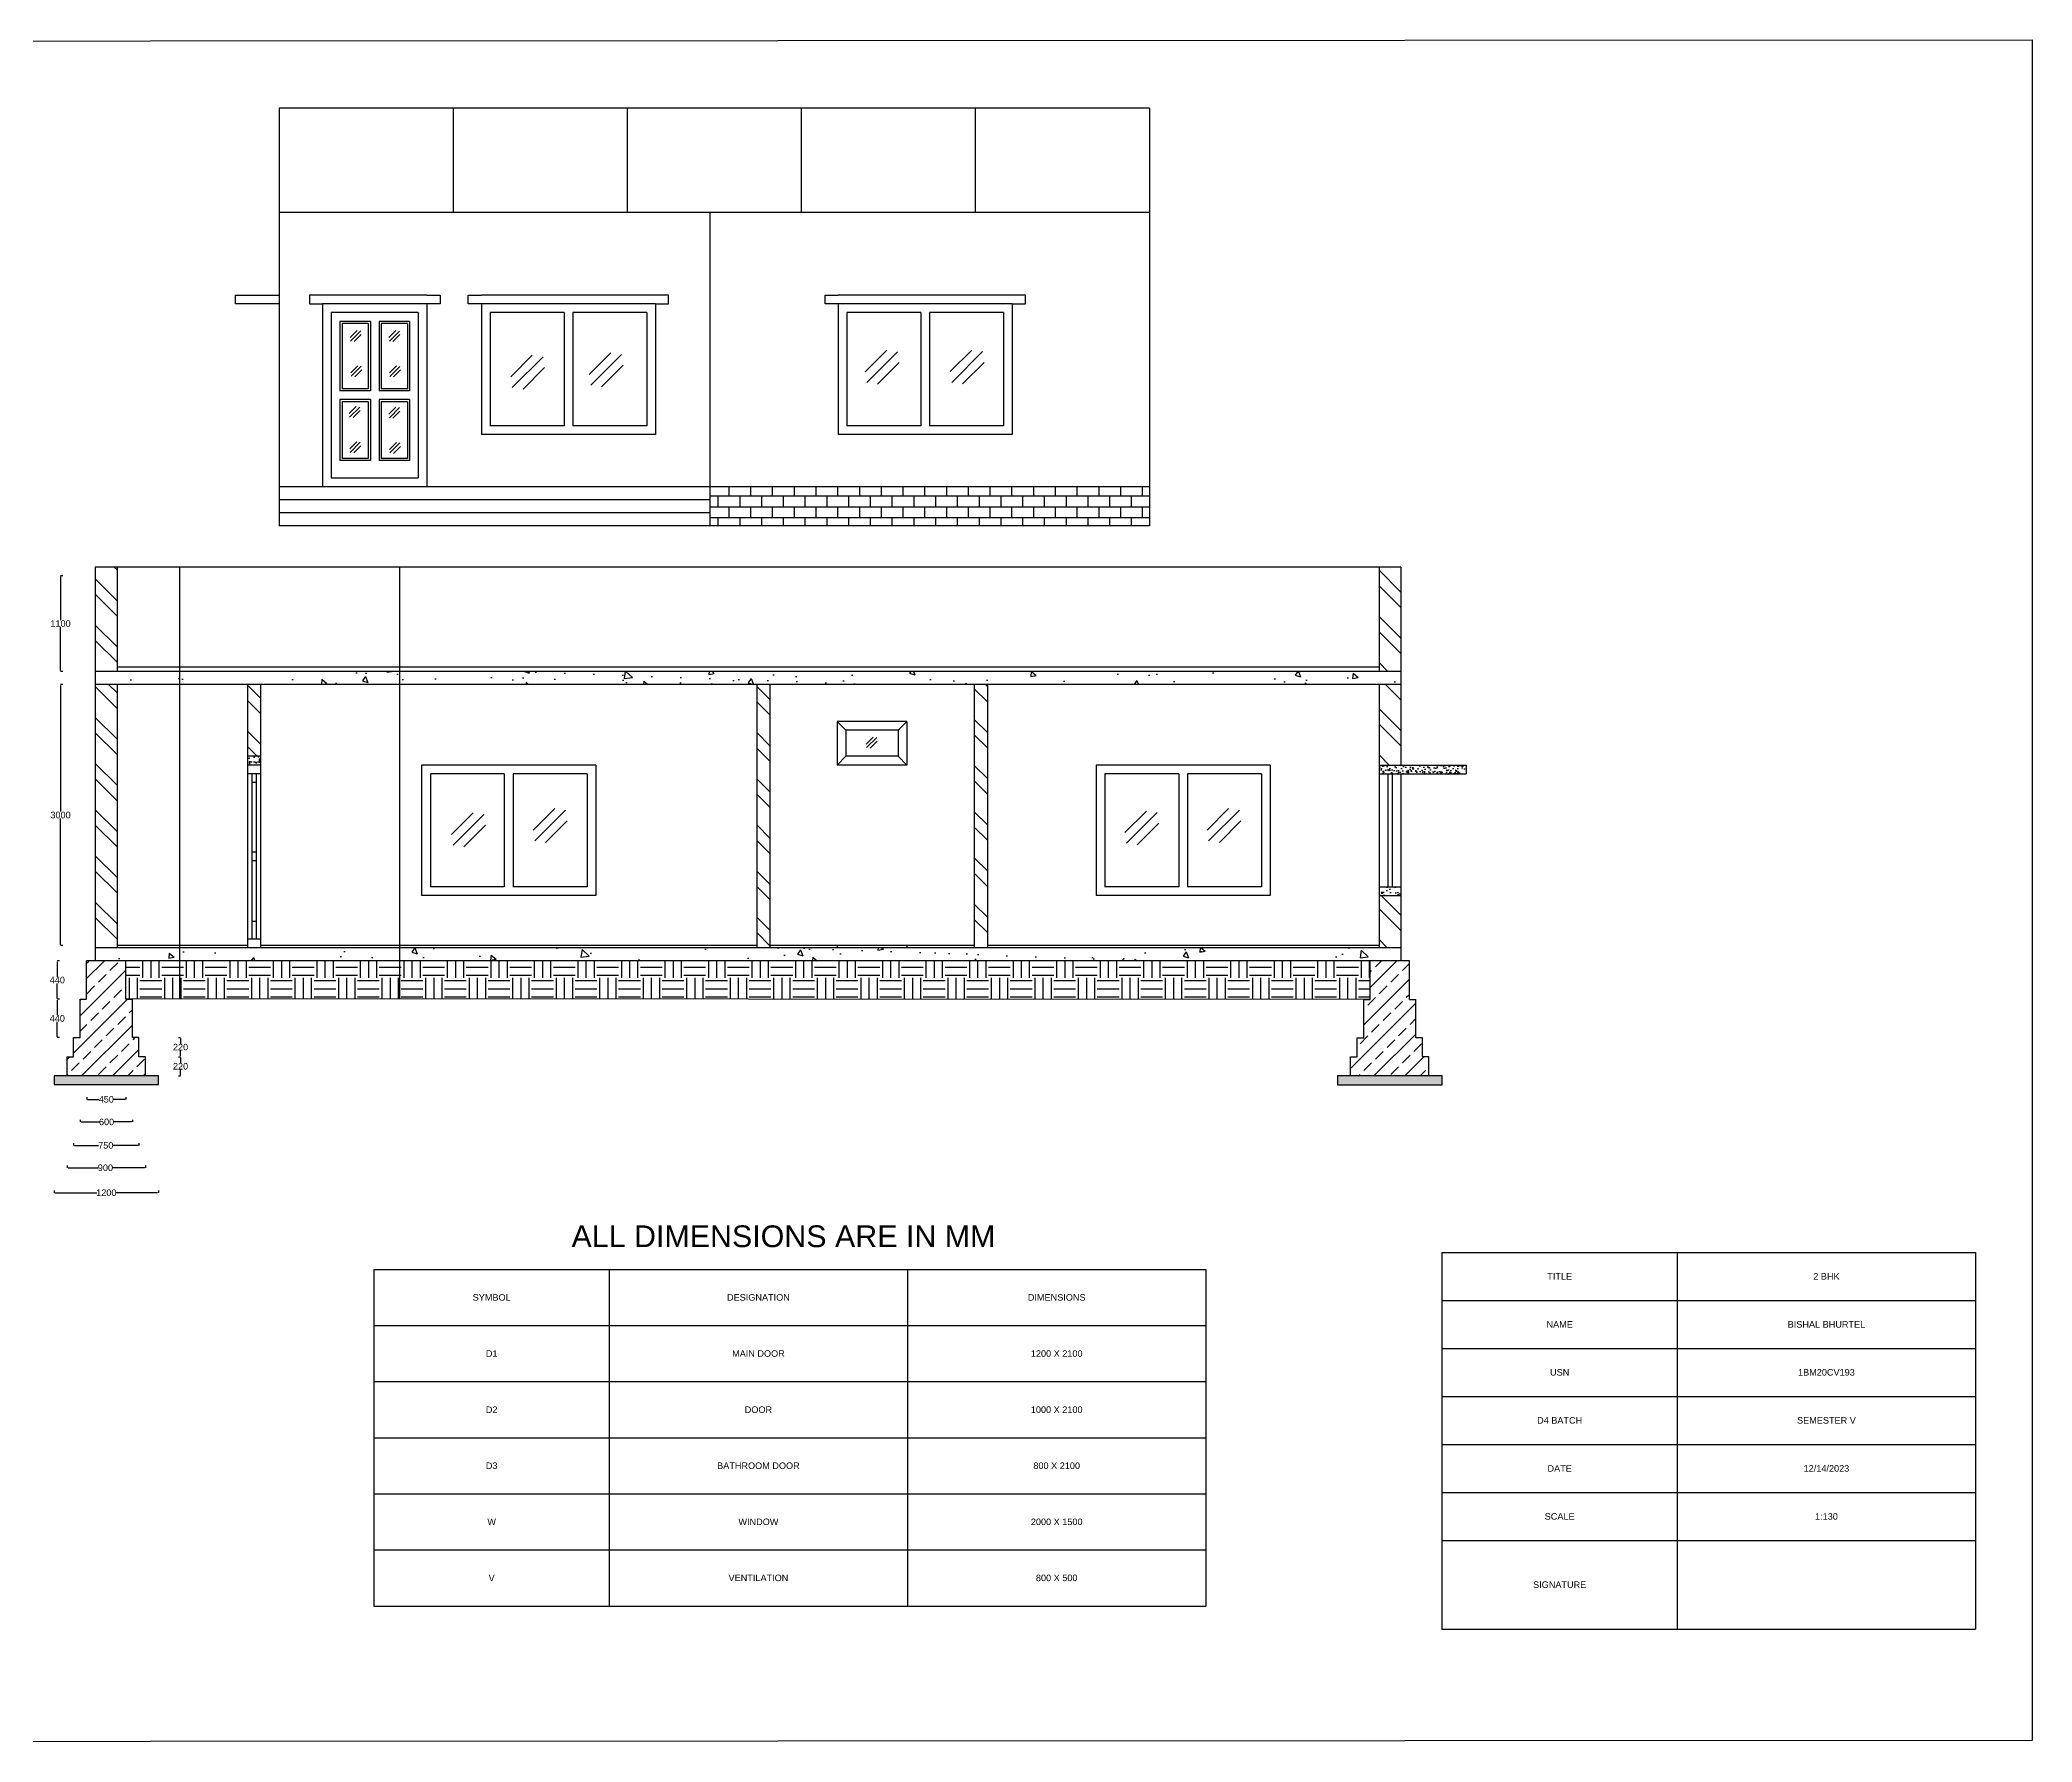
# Model space of a CAD drawing. Header units: inches. Extents: x 448145 to 618619, y -64863 to 148507.
# Drawn here: x 524524 to 547415, y 128925 to 148485 of the extents above; entities that cross this region are included whole.
import ezdxf

# ---------------------------------------------------------------- set-up
doc = ezdxf.new("R2010")
doc.units = ezdxf.units.IN
doc.header["$MEASUREMENT"] = 0
for name, color, linetype in [('DIM', 251, 'Continuous'), ('HATC', 250, 'Continuous'), ('TEXT', 5, 'Continuous')]:
    doc.layers.add(name, color=color, linetype=linetype)
doc.styles.add('Annotative', font='Arial.ttf', dxfattribs={"height": 75})
doc.styles.get("Standard").update_dxf_attribs({"font": 'Arial.ttf', "height": 75})
doc.dimstyles.new('Annotative', dxfattribs={"dimscale": 0, "dimtxt": 75, "dimasz": 10, "dimexe": 0.18, "dimexo": 0.0625, "dimgap": 0.09, "dimtad": 0, "dimtih": 1, "dimtoh": 1, "dimdec": 0, "dimzin": 0, "dimdsep": 46, "dimtxsty": 'Annotative', "dimcen": 0.09, "dimadec": 0, "dimazin": 0, "dimtfac": 1, "dimtdec": 0, "dimtofl": 0, "dimtmove": 0, "dimatfit": 3, "dimfxl": 0, "dimtolj": 1, "dimtzin": 0, "dimarcsym": 0})
pattern_1 = [(320, (-298294.405, -534745.04), (-9.41282, -107.5890274), [11.25, -123.75]), (265, (-298294.4, -534745.04), (112.82882, 20.8127), [9, -99]), (10.451444, (-298295.19, -534754), (103.415999, -86.776327), [9.561029, -105.171317]), (316.1842, (-298264.4, -534745.04), (-24.827892, -160.0862), [16.875, -185.625]), (6.635635, (-298266.47, -534758.38), (146.11779, -140.199292), [14.341551, -157.757064]), (261.184164, (-298264.4, -534745.04), (146.11779, -140.199292), [13.5, -148.5]), (291, (-298271.905, -534760.04), (-60.3928336, -89.536058), [11.25, -123.75]), (236, (-298271.9, -534760.04), (108.772507, -36.4973), [9, -99]), (341.451445, (-298276.94, -534767.5), (48.379673, -126.033357), [9.561029, -105.171317]), (307.5, (-298294.405, -534745.037), (49.9340781, -1.8239783), [0, -97.8, 0, -100.5, 0, -99.375]), (277.5, (-298294.405, -534745.037), (59.1617568, -39.4604306), [0, -57.3, 0, -95.55, 0, -37.875]), (237.5, (-298294.405, -534711.587), (-3.3832308, -80.0733654), [0, -37.5, 0, -117, 0, -155.25]), (227.5, (-298294.405, -534696.59), (15.0157473, -87.4779254), [0, -48.75, 0, -77.7, 0, -110.25])]
pattern_2 = [(45, (-311044.6, -547793.57), (-176.776695, 176.776695), []), (45, (-310867.82, -547793.57), (-176.776695, 176.776695), [125, -62.5])]

# ---------------------------------------------------------------- blocks, each defined once
blk = doc.blocks.new('*D443')
at = {"layer": 'Defpoints', "color": 0}
for p in [(525063, 137465), (525513, 137465), (525513, 136311)]:
    blk.add_point(p, dxfattribs=at)
at = {"layer": 'DIM', "color": 0, "lineweight": -2}
for p, q in [((525063, 136336), (525063, 136311)), ((525073, 136311), (525203, 136311)), ((525503, 136311), (525372, 136311)), ((525513, 136336), (525513, 136311))]:
    blk.add_line(p, q, dxfattribs=at)
at = {"layer": 'DIM', "color": 0}
for points in [[(525073, 136312), (525073, 136309), (525063, 136311)], [(525503, 136312), (525503, 136309), (525513, 136311)]]:
    blk.add_solid(points, dxfattribs=at)
at = {"layer": 'DIM', "color": 0, "insert": (525288, 136311), "char_height": 75, "attachment_point": 5, "style": 'Annotative'}
blk.add_mtext('\\A1;450', dxfattribs=at)
blk = doc.blocks.new('*D444')
at = {"layer": 'Defpoints', "color": 0}
for p in [(524988, 137025), (525588, 137025), (525588, 136052)]:
    blk.add_point(p, dxfattribs=at)
at = {"layer": 'DIM', "color": 0, "lineweight": -2}
for p, q in [((524988, 136077), (524988, 136052)), ((524998, 136052), (525208, 136052)), ((525578, 136052), (525374, 136052)), ((525588, 136077), (525588, 136052))]:
    blk.add_line(p, q, dxfattribs=at)
at = {"layer": 'DIM', "color": 0}
for points in [[(524998, 136054), (524998, 136051), (524988, 136052)], [(525578, 136054), (525578, 136051), (525588, 136052)]]:
    blk.add_solid(points, dxfattribs=at)
at = {"layer": 'DIM', "color": 0, "insert": (525291, 136052), "char_height": 75, "attachment_point": 5, "style": 'Annotative'}
blk.add_mtext('\\A1;600', dxfattribs=at)
blk = doc.blocks.new('*D445')
at = {"layer": 'Defpoints', "color": 0}
for p in [(524913, 136805), (525663, 136805), (525663, 135782)]:
    blk.add_point(p, dxfattribs=at)
at = {"layer": 'DIM', "color": 0, "lineweight": -2}
for p, q in [((524913, 135807), (524913, 135782)), ((524923, 135782), (525200, 135782)), ((525653, 135782), (525365, 135782)), ((525663, 135807), (525663, 135782))]:
    blk.add_line(p, q, dxfattribs=at)
at = {"layer": 'DIM', "color": 0}
for points in [[(524923, 135784), (524923, 135780), (524913, 135782)], [(525653, 135784), (525653, 135780), (525663, 135782)]]:
    blk.add_solid(points, dxfattribs=at)
at = {"layer": 'DIM', "color": 0, "insert": (525282, 135782), "char_height": 75, "attachment_point": 5, "style": 'Annotative'}
blk.add_mtext('\\A1;750', dxfattribs=at)
blk = doc.blocks.new('*D446')
at = {"layer": 'Defpoints', "color": 0}
for p in [(524838, 136585), (525738, 136585), (525738, 135525)]:
    blk.add_point(p, dxfattribs=at)
at = {"layer": 'DIM', "color": 0, "lineweight": -2}
for p, q in [((524838, 135550), (524838, 135525)), ((524848, 135525), (525195, 135525)), ((525728, 135525), (525361, 135525)), ((525738, 135550), (525738, 135525))]:
    blk.add_line(p, q, dxfattribs=at)
at = {"layer": 'DIM', "color": 0}
for points in [[(524848, 135527), (524848, 135524), (524838, 135525)], [(525728, 135527), (525728, 135524), (525738, 135525)]]:
    blk.add_solid(points, dxfattribs=at)
at = {"layer": 'DIM', "color": 0, "insert": (525278, 135525), "char_height": 75, "attachment_point": 5, "style": 'Annotative'}
blk.add_mtext('\\A1;900', dxfattribs=at)
blk = doc.blocks.new('*D447')
at = {"layer": 'Defpoints', "color": 0}
for p in [(524688, 136485), (525888, 136485), (525888, 135238)]:
    blk.add_point(p, dxfattribs=at)
at = {"layer": 'DIM', "color": 0, "lineweight": -2}
for p, q in [((524688, 135263), (524688, 135237)), ((524698, 135238), (525179, 135238)), ((525878, 135238), (525396, 135238)), ((525888, 135263), (525888, 135237))]:
    blk.add_line(p, q, dxfattribs=at)
at = {"layer": 'DIM', "color": 0}
for points in [[(524698, 135239), (524698, 135236), (524688, 135238)], [(525878, 135239), (525878, 135236), (525888, 135238)]]:
    blk.add_solid(points, dxfattribs=at)
at = {"layer": 'DIM', "color": 0, "insert": (525288, 135238), "char_height": 75, "attachment_point": 5, "style": 'Annotative'}
blk.add_mtext('\\A1;1200', dxfattribs=at)
blk = doc.blocks.new('*D448')
at = {"layer": 'Defpoints', "color": 0, "linetype": 'Continuous'}
for p in [(524762, 141078), (525396, 141078), (525396, 138078)]:
    blk.add_point(p, dxfattribs=at)
at = {"layer": 'DIM', "color": 0, "linetype": 'Continuous', "lineweight": -2}
for p, q in [((524787, 141078), (524762, 141078)), ((524762, 141068), (524762, 139617)), ((524762, 138088), (524762, 139540)), ((524787, 138078), (524762, 138078))]:
    blk.add_line(p, q, dxfattribs=at)
at = {"layer": 'DIM', "color": 0, "linetype": 'Continuous'}
for points in [[(524760, 141068), (524763, 141068), (524762, 141078)], [(524760, 138088), (524763, 138088), (524762, 138078)]]:
    blk.add_solid(points, dxfattribs=at)
at = {"layer": 'DIM', "color": 0, "linetype": 'Continuous', "insert": (524762, 139578), "char_height": 75, "attachment_point": 5, "style": 'Annotative'}
blk.add_mtext('\\A1;3000', dxfattribs=at)
blk = doc.blocks.new('*D449')
at = {"layer": 'Defpoints', "color": 0, "linetype": 'Continuous'}
for p in [(524762, 142328), (525146, 142328), (525146, 141228)]:
    blk.add_point(p, dxfattribs=at)
at = {"layer": 'DIM', "color": 0, "linetype": 'Continuous', "lineweight": -2}
for p, q in [((524787, 142328), (524762, 142328)), ((524762, 142318), (524762, 141817)), ((524762, 141238), (524762, 141740)), ((524787, 141228), (524762, 141228))]:
    blk.add_line(p, q, dxfattribs=at)
at = {"layer": 'DIM', "color": 0, "linetype": 'Continuous'}
for points in [[(524760, 142318), (524763, 142318), (524762, 142328)], [(524760, 141238), (524763, 141238), (524762, 141228)]]:
    blk.add_solid(points, dxfattribs=at)
at = {"layer": 'DIM', "color": 0, "linetype": 'Continuous', "insert": (524762, 141778), "char_height": 75, "attachment_point": 5, "style": 'Annotative'}
blk.add_mtext('\\A1;1100', dxfattribs=at)
blk = doc.blocks.new('*D450')
at = {"layer": 'Defpoints', "color": 0, "linetype": 'Continuous'}
for p in [(525047, 137903), (524725, 137461), (525047, 137461)]:
    blk.add_point(p, dxfattribs=at)
at = {"layer": 'DIM', "color": 0, "linetype": 'Continuous', "lineweight": -2}
for p, q in [((524750, 137903), (524725, 137903)), ((524725, 137893), (524725, 137720)), ((524725, 137471), (524725, 137644)), ((524750, 137461), (524725, 137461))]:
    blk.add_line(p, q, dxfattribs=at)
at = {"layer": 'DIM', "color": 0, "linetype": 'Continuous'}
for points in [[(524723, 137893), (524726, 137893), (524725, 137903)], [(524723, 137471), (524726, 137471), (524725, 137461)]]:
    blk.add_solid(points, dxfattribs=at)
at = {"layer": 'DIM', "color": 0, "linetype": 'Continuous', "insert": (524725, 137682), "char_height": 75, "width": 111.97, "attachment_point": 5, "style": 'Annotative'}
blk.add_mtext('\\A1;440', dxfattribs=at)
blk = doc.blocks.new('*D451')
at = {"layer": 'Defpoints', "color": 0, "linetype": 'Continuous'}
for p in [(524972, 137461), (524725, 137021), (524972, 137021)]:
    blk.add_point(p, dxfattribs=at)
at = {"layer": 'DIM', "color": 0, "linetype": 'Continuous', "lineweight": -2}
for p, q in [((524750, 137461), (524725, 137461)), ((524725, 137451), (524725, 137279)), ((524725, 137031), (524725, 137203)), ((524750, 137021), (524725, 137021))]:
    blk.add_line(p, q, dxfattribs=at)
at = {"layer": 'DIM', "color": 0, "linetype": 'Continuous'}
for points in [[(524723, 137451), (524727, 137451), (524725, 137461)], [(524723, 137031), (524727, 137031), (524725, 137021)]]:
    blk.add_solid(points, dxfattribs=at)
at = {"layer": 'DIM', "color": 0, "linetype": 'Continuous', "insert": (524725, 137241), "char_height": 75, "attachment_point": 5, "style": 'Annotative'}
blk.add_mtext('\\A1;440', dxfattribs=at)
blk = doc.blocks.new('*D452')
at = {"layer": 'Defpoints', "color": 0, "linetype": 'Continuous'}
for p in [(524897, 137021), (524897, 136801), (526141, 136801)]:
    blk.add_point(p, dxfattribs=at)
at = {"layer": 'DIM', "color": 0, "linetype": 'Continuous', "lineweight": -2}
for p, q in [((526116, 137021), (526141, 137021)), ((526141, 137011), (526141, 136949)), ((526116, 136801), (526141, 136801)), ((526141, 136811), (526141, 136873))]:
    blk.add_line(p, q, dxfattribs=at)
at = {"layer": 'DIM', "color": 0, "linetype": 'Continuous'}
for points in [[(526139, 137011), (526142, 137011), (526141, 137021)], [(526139, 136811), (526142, 136811), (526141, 136801)]]:
    blk.add_solid(points, dxfattribs=at)
at = {"layer": 'DIM', "color": 0, "linetype": 'Continuous', "insert": (526141, 136911), "char_height": 75, "attachment_point": 5, "style": 'Annotative'}
blk.add_mtext('\\A1;220', dxfattribs=at)
blk = doc.blocks.new('*D453')
at = {"layer": 'Defpoints', "color": 0, "linetype": 'Continuous'}
for p in [(524822, 136801), (524822, 136581), (526141, 136581)]:
    blk.add_point(p, dxfattribs=at)
at = {"layer": 'DIM', "color": 0, "linetype": 'Continuous', "lineweight": -2}
for p, q in [((526116, 136801), (526141, 136801)), ((526141, 136791), (526141, 136729)), ((526116, 136581), (526141, 136581)), ((526141, 136591), (526141, 136653))]:
    blk.add_line(p, q, dxfattribs=at)
at = {"layer": 'DIM', "color": 0, "linetype": 'Continuous'}
for points in [[(526139, 136791), (526142, 136791), (526141, 136801)], [(526139, 136591), (526142, 136591), (526141, 136581)]]:
    blk.add_solid(points, dxfattribs=at)
at = {"layer": 'DIM', "color": 0, "linetype": 'Continuous', "insert": (526141, 136691), "char_height": 75, "attachment_point": 5, "style": 'Annotative'}
blk.add_mtext('\\A1;220', dxfattribs=at)
blk = doc.blocks.new('*T441')
at = {"layer": 'TEXT', "color": 0, "linetype": 'ByBlock', "lineweight": -2}
for p, q in [((0, 0), (9557, 0)), ((0, 0), (0, -3868)), ((2703, 0), (2703, -3868)), ((6130, 0), (6130, -3868)), ((9557, 0), (9557, -3868)), ((0, -645), (9557, -645)), ((0, -1289), (9557, -1289)), ((0, -1934), (9557, -1934)), ((0, -2578), (9557, -2578)), ((0, -3223), (9557, -3223)), ((0, -3868), (9557, -3868))]:
    blk.add_line(p, q, dxfattribs=at)
at = {"layer": 'TEXT', "color": 0, "char_height": 75, "attachment_point": 5}
for s, insert, width in [('SYMBOL', (1352, -322), 2703.29), ('DESIGNATION', (4417, -322), 3426.83), ('DIMENSIONS', (7844, -322), 3426.77), ('D1', (1352, -967), 2703.29), ('MAIN DOOR', (4417, -967), 3426.83), ('1200 X 2100', (7844, -967), 3426.77), ('D2', (1352, -1612), 2703.29), ('DOOR', (4417, -1612), 3426.83), ('1000 X 2100', (7844, -1612), 3426.77), ('D3', (1352, -2256), 2703.29), ('BATHROOM DOOR', (4417, -2256), 3426.83), ('800 X 2100', (7844, -2256), 3426.77), ('W', (1352, -2901), 2703.29), ('WINDOW', (4417, -2901), 3426.83), ('2000 X 1500', (7844, -2901), 3426.77), ('V ', (1352, -3545), 2703.29), ('VENTILATION', (4417, -3545), 3426.83), ('800 X 500', (7844, -3545), 3426.77)]:
    blk.add_mtext(s, dxfattribs=dict(at, insert=insert, width=width))
blk = doc.blocks.new('*T442')
at = {"layer": 'TEXT', "color": 0, "linetype": 'ByBlock', "lineweight": -2}
for p, q in [((0, 0), (6130, 0)), ((0, 0), (0, -4328)), ((2703, 0), (2703, -4328)), ((6130, 0), (6130, -4328)), ((0, -552), (6130, -552)), ((0, -1104), (6130, -1104)), ((0, -1655), (6130, -1655)), ((0, -2207), (6130, -2207)), ((0, -2759), (6130, -2759)), ((0, -3311), (6130, -3311)), ((0, -4328), (6130, -4328))]:
    blk.add_line(p, q, dxfattribs=at)
at = {"layer": 'TEXT', "color": 0, "char_height": 75, "attachment_point": 5}
for s, insert, width in [('TITLE', (1352, -276), 2703.35), ('2 BHK', (4417, -276), 3426.77), ('NAME', (1352, -828), 2703.35), ('BISHAL BHURTEL', (4417, -828), 3426.77), ('USN', (1352, -1379), 2703.35), ('1BM20CV193', (4417, -1379), 3426.77), ('D4 BATCH', (1352, -1931), 2703.35), ('SEMESTER V', (4417, -1931), 3426.77), ('DATE ', (1352, -2483), 2703.35), ('12/14/2023', (4417, -2483), 3426.77), ('SCALE', (1352, -3035), 2703.35), ('1:130', (4417, -3035), 3426.77), ('SIGNATURE', (1352, -3819), 2703.35)]:
    blk.add_mtext(s, dxfattribs=dict(at, insert=insert, width=width))

msp = doc.modelspace()

# ---------------------------------------------------------------- hatches: boundary and pattern name
at = {"linetype": 'Continuous'}
h = msp.add_hatch(dxfattribs=at)
h.set_pattern_fill('BRICK', color=256, scale=500)
h.set_pattern_definition([(0, (-297181.12, -528379.79), (0, 125), []), (90, (-297181.12, -528379.8), (-250, 2e-14), [125, -125]), (90, (-297056.12, -528379.8), (-250, 2e-14), [-125, 125])])
h.paths.add_polyline_path([(537272.518, 143350.941), (532222.518, 143350.941), (532222.518, 142900.941), (537272.518, 142900.941)])
at = {"layer": 'HATC', "linetype": 'Continuous'}
h = msp.add_hatch(dxfattribs=at)
h.set_pattern_fill('ANSI32', color=256, scale=1000, angle=-90)
h.set_pattern_definition([(315, (-311044.6, -547793.57), (265.16504, 265.16504), []), (315, (-311044.6, -547970.35), (265.16504, 265.16504), [])])
h.paths.add_polyline_path([(540161.042, 142428.139), (539911.042, 142428.139), (539911.042, 141228.139), (540161.042, 141228.139)])
h.paths.add_polyline_path([(539911.042, 140153.139), (540161.042, 140153.139), (540161.042, 141078.139), (539911.042, 141078.139)])
h.paths.add_polyline_path([(539911.042, 138053.139), (540161.042, 138053.139), (540161.042, 138653.139), (539911.042, 138653.139)])
h.paths.add_polyline_path([(535261.042, 138053.139), (535411.042, 138053.139), (535411.042, 141078.139), (535261.042, 141078.139)])
h.paths.add_polyline_path([(532911.042, 141078.139), (532761.042, 141078.139), (532761.042, 138053.139), (532911.042, 138053.139)])
h.paths.add_polyline_path([(525161.042, 138053.139), (525411.042, 138053.139), (525411.042, 141078.139), (525161.042, 141078.139)])
h.paths.add_polyline_path([(525161.042, 141228.139), (525411.042, 141228.139), (525411.042, 142428.139), (525161.042, 142428.139)])
h.paths.add_polyline_path([(526911.042, 140253.139), (527061.042, 140253.139), (527061.042, 141078.139), (526911.042, 141078.139)])
h = msp.add_hatch(dxfattribs=at)
h.set_pattern_fill('AR-CONC', color=256, scale=100, angle=-90)
h.set_pattern_definition([(320, (-311044.6, -547793.57), (-62.75213, -717.26018), [75, -825]), (265, (-311044.6, -547793.6), (752.19213, 138.75133), [60, -660]), (10.451444, (-311049.8, -547853.34), (689.44, -578.50885), [63.7402, -701.1421]), (316.1842, (-310844.6, -547793.6), (-165.5193, -1067.2413), [112.5, -1237.5]), (6.63564, (-310858.4, -547882.5), (974.1186, -934.6619), [95.6103, -1051.7138]), (261.18416, (-310844.6, -547793.6), (974.1186, -934.662), [90, -990]), (291, (-310894.6, -547893.57), (-402.6189, -596.90705), [75, -825]), (236, (-310894.6, -547893.6), (725.15005, -243.31533), [60, -660]), (341.451445, (-310928.14, -547943.3), (322.53115, -840.22238), [63.7402, -701.1421]), (307.5, (-311044.6, -547793.57), (332.893854, -12.159855), [0, -652, 0, -670, 0, -662.5]), (277.5, (-311044.6, -547793.57), (394.41171, -263.06954), [0, -382, 0, -637, 0, -252.5]), (237.5, (-311044.6, -547570.57), (-22.55487, -533.822436), [0, -250, 0, -780, 0, -1035]), (227.5, (-311044.6, -547470.57), (100.10498, -583.18617), [0, -325, 0, -518, 0, -735])])
h.paths.add_polyline_path([(540161.042, 141078.139), (540161.042, 141228.139), (525161.042, 141228.139), (525161.042, 141078.139)])
h.paths.add_polyline_path([(525161.042, 138053.139), (525161.042, 137903.139), (540161.042, 137903.139), (540161.042, 138053.139)])
h = msp.add_hatch(dxfattribs=at)
h.set_pattern_fill('AR-CONC', color=256, scale=15, angle=-90)
h.set_pattern_definition(pattern_1)
h.paths.add_polyline_path([(527061.042, 140253.139), (526911.042, 140253.139), (526911.042, 140153.139), (527061.042, 140153.139)])
h = msp.add_hatch(dxfattribs=at)
h.set_pattern_fill('AR-CONC', color=256, scale=15, angle=-90)
h.set_pattern_definition(pattern_1)
h.paths.add_polyline_path([(539911.042, 140153.139), (539911.042, 140053.139), (540832.262, 140053.139), (540911.042, 140128.423), (540911.042, 140153.139)])
h = msp.add_hatch(dxfattribs=at)
h.set_pattern_fill('AR-CONC', color=256, scale=25, angle=-90)
h.set_pattern_definition([(320, (-298294.4, -534745.04), (-15.688034, -179.315046), [18.75, -206.25]), (265, (-298294.4, -534745.04), (188.048033, 34.687833), [15, -165]), (10.451444, (-298295.71, -534759.98), (172.359998, -144.627212), [15.935048, -175.285528]), (316.1842, (-298244.4, -534745.04), (-41.37982, -266.810333), [28.125, -309.375]), (6.635635, (-298247.85, -534767.27), (243.52965, -233.665486), [23.902586, -262.92844]), (261.184164, (-298244.4, -534745.04), (243.52965, -233.665486), [22.5, -247.5]), (291, (-298256.9, -534770.04), (-100.654723, -149.226763), [18.75, -206.25]), (236, (-298256.9, -534770.04), (181.28751, -60.828833), [15, -165]), (341.451445, (-298265.3, -534782.47), (80.632788, -210.055594), [15.935047, -175.285528]), (307.5, (-298294.405, -534745.04), (83.2234635, -3.039964), [0, -163, 0, -167.5, 0, -165.625]), (277.5, (-298294.405, -534745.04), (98.602928, -65.767384), [0, -95.5, 0, -159.25, 0, -63.125]), (237.5, (-298294.405, -534689.29), (-5.638718, -133.455609), [0, -62.5, 0, -195, 0, -258.75]), (227.5, (-298294.4, -534664.29), (25.026246, -145.796542), [0, -81.25, 0, -129.5, 0, -183.75])])
h.paths.add_polyline_path([(540161.042, 138753.139), (539911.042, 138753.139), (539911.042, 138653.139), (540161.042, 138653.139)])
at = {"layer": 'HATC'}
h = msp.add_hatch(dxfattribs=at)
h.set_pattern_fill('ANSI33', color=256, scale=1000)
h.set_pattern_definition(pattern_2)
h.paths.add_polyline_path([(525062.209, 137461.031), (524987.209, 137461.031), (524987.209, 137021.031), (524912.209, 137021.031), (524912.209, 136801.031), (524837.209, 136801.031), (524837.209, 136581.031), (525737.209, 136581.031), (525737.209, 136801.032), (525662.209, 136801.032), (525662.209, 137021.032), (525587.209, 137021.032), (525587.209, 137461.032), (525512.209, 137461.032), (525512.209, 137901.032), (525062.209, 137901.032), (525062.209, 137901.031)])
at = {"layer": 'HATC', "linetype": 'Continuous'}
h = msp.add_hatch(dxfattribs=at)
h.set_pattern_fill('EARTH', color=256, scale=1000, angle=-90)
h.set_pattern_definition([(270, (-311044.6, -547793.57), (250, -250), [250, -250]), (270, (-310950.84, -547793.57), (250, -250), [250, -250]), (270, (-310857.1, -547793.57), (250, -250), [250, -250]), (0, (-310825.84, -547824.82), (250, 250), [250, -250]), (0, (-310825.84, -547918.57), (250, 250), [250, -250]), (0, (-310825.84, -548012.32), (250, 250), [250, -250])])
h.paths.add_polyline_path([(525512.209, 137903.139), (525512.209, 137464.726), (539809.644, 137459.848), (539809.644, 137903.139)])
at = {"layer": 'HATC'}
h = msp.add_hatch(dxfattribs=at)
h.set_pattern_fill('ANSI33', color=256, scale=1000)
h.set_pattern_definition(pattern_2)
h.paths.add_polyline_path([(539809.644, 137459.848), (539734.644, 137459.848), (539734.644, 137019.848), (539659.644, 137019.848), (539659.644, 136799.848), (539584.644, 136799.848), (539584.644, 136579.848), (540484.644, 136579.848), (540484.644, 136799.849), (540409.644, 136799.849), (540409.644, 137019.849), (540334.644, 137019.849), (540334.644, 137459.849), (540259.644, 137459.849), (540259.644, 137899.849), (539809.644, 137899.849), (539809.644, 137899.848)])
at = {"layer": 'HATC', "linetype": 'Continuous'}
h = msp.add_hatch(dxfattribs=at)
h.set_pattern_fill('AR-CONC', color=256, scale=25, angle=-90)
h.set_pattern_definition([(320, (-298294.4, -534745.04), (-15.688034, -179.315046), [18.75, -206.25]), (265, (-298294.4, -534745.04), (188.048033, 34.687833), [15, -165]), (10.451444, (-298295.71, -534759.98), (172.359998, -144.627212), [15.935048, -175.285528]), (316.1842, (-298244.4, -534745.04), (-41.37982, -266.810333), [28.125, -309.375]), (6.635635, (-298247.85, -534767.27), (243.52965, -233.665486), [23.902586, -262.92844]), (261.184164, (-298244.4, -534745.04), (243.52965, -233.665486), [22.5, -247.5]), (291, (-298256.9, -534770.04), (-100.654723, -149.226763), [18.75, -206.25]), (236, (-298256.9, -534770.04), (181.28751, -60.828833), [15, -165]), (341.451445, (-298265.3, -534782.47), (80.632788, -210.055594), [15.935047, -175.285528]), (307.5, (-298294.405, -534745.04), (83.2234635, -3.039964), [0, -163, 0, -167.5, 0, -165.625]), (277.5, (-298294.405, -534745.04), (98.602928, -65.767384), [0, -95.5, 0, -159.25, 0, -63.125]), (237.5, (-298294.405, -534689.29), (-5.638718, -133.455609), [0, -62.5, 0, -195, 0, -258.75]), (227.5, (-298294.4, -534664.29), (25.026246, -145.796542), [0, -81.25, 0, -129.5, 0, -183.75])])
h.paths.add_polyline_path([(539434.644, 136579.848), (539434.644, 136479.848), (540634.644, 136479.848), (540634.644, 136579.848)])
h.paths.add_polyline_path([(525887.209, 136481.031), (525887.209, 136581.031), (524687.209, 136581.031), (524687.209, 136481.031)])

# ---------------------------------------------------------------- linework, layer by layer
for p, q in [((537272.518, 147700.941), (527272.518, 147700.941)), ((537272.518, 146500.941), (527272.518, 146500.941)), ((528972.518, 145550.941), (527772.518, 145550.941)), ((528972.518, 145450.941), (527772.518, 145450.941)), ((535697.518, 145450.941), (533697.518, 145450.941)), ((528872.518, 145350.941), (527872.518, 145350.941)), ((528872.518, 145350.941), (527872.518, 145350.941)), ((528322.518, 145250.941), (527972.518, 145250.941)), ((528297.518, 145225.941), (527997.518, 145225.941)), ((528772.518, 145250.941), (528422.518, 145250.941)), ((528747.518, 145225.941), (528447.518, 145225.941)), ((534647.518, 145350.941), (533797.518, 145350.941)), ((535597.518, 145350.941), (534747.518, 145350.941)), ((528322.518, 144450.941), (527972.518, 144450.941)), ((528297.518, 144475.941), (527997.518, 144475.941)), ((528772.518, 144450.941), (528422.518, 144450.941)), ((528747.518, 144475.941), (528447.518, 144475.941)), ((528322.518, 144350.941), (527972.518, 144350.941)), ((528297.518, 144325.941), (527997.518, 144325.941)), ((528772.518, 144350.941), (528422.518, 144350.941)), ((528747.518, 144325.941), (528447.518, 144325.941)), ((530547.518, 144050.941), (529697.518, 144050.941)), ((531497.518, 144050.941), (530647.518, 144050.941)), ((534647.518, 144050.941), (533797.518, 144050.941)), ((535597.518, 144050.941), (534747.518, 144050.941)), ((531597.518, 143950.941), (529597.518, 143950.941)), ((535697.518, 143950.941), (533697.518, 143950.941)), ((528322.518, 143650.941), (527972.518, 143650.941)), ((528297.518, 143675.941), (527997.518, 143675.941)), ((528772.518, 143650.941), (528422.518, 143650.941)), ((528747.518, 143675.941), (528447.518, 143675.941)), ((537272.518, 143350.941), (527272.518, 143350.941)), ((532222.518, 143200.941), (527272.518, 143200.941)), ((532222.518, 143050.941), (527272.518, 143050.941)), ((537272.518, 142900.941), (527272.518, 142900.941)), ((540161.042, 142428.139), (525161.042, 142428.139)), ((539911.042, 141278.139), (525411.042, 141278.139)), ((540161.042, 141228.139), (525161.042, 141228.139)), ((540161.042, 141078.139), (525161.042, 141078.139)), ((530911.042, 140153.139), (528911.042, 140153.139)), ((538661.042, 140153.139), (536661.042, 140153.139)), ((529861.042, 140053.139), (529011.042, 140053.139)), ((530811.042, 140053.139), (529961.042, 140053.139)), ((537611.042, 140053.139), (536761.042, 140053.139)), ((538561.042, 140053.139), (537711.042, 140053.139)), ((529861.042, 138753.139), (529011.042, 138753.139)), ((530811.042, 138753.139), (529961.042, 138753.139)), ((537611.042, 138753.139), (536761.042, 138753.139)), ((538561.042, 138753.139), (537711.042, 138753.139)), ((530911.042, 138653.139), (528911.042, 138653.139)), ((538661.042, 138653.139), (536661.042, 138653.139)), ((540161.042, 138053.139), (525161.042, 138053.139)), ((526911.042, 138078.139), (525411.042, 138078.139)), ((532761.042, 138078.139), (527061.042, 138078.139)), ((535261.042, 138078.139), (532911.042, 138078.139)), ((539911.042, 138078.139), (535411.042, 138078.139)), ((540259.644, 137903.139), (525062.209, 137903.139)), ((525062.209, 137461.031), (525062.209, 137903.139)), ((525512.209, 137461.032), (525512.209, 137903.139)), ((539809.644, 137459.848), (539809.644, 137903.139)), ((540259.644, 137459.849), (540259.644, 137903.139)), ((524987.209, 137021.031), (524987.209, 137461.031)), ((539809.644, 137459.848), (525512.732, 137464.726)), ((525587.209, 137021.032), (525587.209, 137461.032)), ((539734.644, 137019.848), (539734.644, 137459.848)), ((540334.644, 137019.849), (540334.644, 137459.849)), ((524912.209, 136801.031), (524912.209, 137021.031)), ((524912.209, 137021.031), (524987.209, 137021.031)), ((525662.209, 137021.032), (525587.209, 137021.032)), ((525662.209, 136801.032), (525662.209, 137021.032)), ((539659.644, 136799.848), (539659.644, 137019.848)), ((539659.644, 137019.848), (539734.644, 137019.848)), ((540409.644, 137019.849), (540334.644, 137019.849)), ((540409.644, 136799.849), (540409.644, 137019.849)), ((524837.209, 136581.031), (524837.209, 136801.031)), ((524837.209, 136801.031), (524912.209, 136801.031)), ((525737.209, 136801.032), (525662.209, 136801.032)), ((525737.209, 136581.031), (525737.209, 136801.032)), ((539584.644, 136579.848), (539584.644, 136799.848)), ((539584.644, 136799.848), (539659.644, 136799.848)), ((540484.644, 136799.849), (540409.644, 136799.849)), ((540484.644, 136579.848), (540484.644, 136799.849)), ((525887.209, 136581.031), (524687.209, 136581.031)), ((524687.209, 136481.031), (525887.209, 136481.031)), ((525887.209, 136481.031), (525887.209, 136581.031)), ((540634.644, 136579.848), (539434.644, 136579.848)), ((539434.644, 136479.848), (540634.644, 136479.848)), ((540634.644, 136479.848), (540634.644, 136579.848))]:
    msp.add_line(p, q)
at = {"linetype": 'ByBlock'}
for p, q in [((527272.518, 147700.941), (527272.518, 143350.941)), ((529272.518, 147700.941), (529272.518, 146500.941)), ((531272.518, 147700.941), (531272.518, 146500.941)), ((533272.518, 147700.941), (533272.518, 146500.941)), ((535272.518, 147700.941), (535272.518, 146500.941)), ((537272.518, 147700.941), (537272.518, 143350.941)), ((532222.518, 146500.941), (532222.518, 143350.941)), ((526772.518, 145450.941), (526772.518, 145550.941)), ((526772.518, 145550.941), (527272.518, 145550.941)), ((527272.518, 145450.941), (526772.518, 145450.941)), ((527772.518, 145550.941), (527622.518, 145550.941)), ((527622.518, 145550.941), (527622.518, 145450.941)), ((527622.518, 145450.941), (527772.518, 145450.941)), ((527772.518, 145450.941), (527772.518, 143350.941)), ((528972.518, 145550.941), (529122.518, 145550.941)), ((528972.518, 145450.941), (528972.518, 143350.941)), ((529122.518, 145450.941), (528972.518, 145450.941)), ((529122.518, 145550.941), (529122.518, 145450.941)), ((529447.518, 145450.941), (529447.518, 145550.941)), ((529447.518, 145550.941), (529597.518, 145550.941)), ((529597.518, 145450.941), (529447.518, 145450.941)), ((531597.518, 145550.941), (529597.518, 145550.941)), ((531597.518, 145450.941), (529597.518, 145450.941)), ((529597.518, 145450.941), (529597.518, 143950.941)), ((531747.518, 145550.941), (531597.518, 145550.941)), ((531597.518, 145450.941), (531597.518, 143950.941)), ((531597.518, 145450.941), (531747.518, 145450.941)), ((531747.518, 145450.941), (531747.518, 145550.941)), ((533547.518, 145450.941), (533547.518, 145550.941)), ((533547.518, 145550.941), (533697.518, 145550.941)), ((533697.518, 145450.941), (533547.518, 145450.941)), ((535697.518, 145550.941), (533697.518, 145550.941)), ((533697.518, 145450.941), (533697.518, 143950.941)), ((535697.518, 145450.941), (533697.518, 145450.941)), ((535847.518, 145550.941), (535697.518, 145550.941)), ((535697.518, 145450.941), (535697.518, 143950.941)), ((535697.518, 145450.941), (535847.518, 145450.941)), ((535847.518, 145450.941), (535847.518, 145550.941)), ((527872.518, 145350.941), (527872.518, 143450.941)), ((527972.518, 145250.941), (527972.518, 144450.941)), ((527997.518, 145225.941), (527997.518, 144475.941)), ((528297.518, 145225.941), (528297.518, 144475.941)), ((528322.518, 145250.941), (528322.518, 144450.941)), ((528422.518, 145250.941), (528422.518, 144450.941)), ((528447.518, 145225.941), (528447.518, 144475.941)), ((528747.518, 145225.941), (528747.518, 144475.941)), ((528772.518, 145250.941), (528772.518, 144450.941)), ((528872.518, 145350.941), (528872.518, 143450.941)), ((530547.518, 145350.941), (529697.518, 145350.941)), ((529697.518, 145350.941), (529697.518, 144050.941)), ((530547.518, 145350.941), (530547.518, 144050.941)), ((531497.518, 145350.941), (530647.518, 145350.941)), ((530647.518, 145350.941), (530647.518, 144050.941)), ((531497.518, 145350.941), (531497.518, 144050.941)), ((533797.518, 145350.941), (533797.518, 144050.941)), ((534647.518, 145350.941), (534647.518, 144050.941)), ((534747.518, 145350.941), (534747.518, 144050.941)), ((535597.518, 145350.941), (535597.518, 144050.941)), ((527972.518, 144350.941), (527972.518, 143650.941)), ((527997.518, 144325.941), (527997.518, 143675.941)), ((528297.518, 144325.941), (528297.518, 143675.941)), ((528322.518, 144350.941), (528322.518, 143650.941)), ((528422.518, 144350.941), (528422.518, 143650.941)), ((528447.518, 144325.941), (528447.518, 143675.941)), ((528747.518, 144325.941), (528747.518, 143675.941)), ((528772.518, 144350.941), (528772.518, 143650.941)), ((527272.518, 143350.941), (527272.518, 142900.941)), ((537272.518, 143350.941), (537272.518, 142900.941)), ((528911.042, 140153.139), (528911.042, 138653.139)), ((530911.042, 140153.139), (530911.042, 138653.139)), ((536661.042, 140153.139), (536661.042, 138653.139)), ((538661.042, 140153.139), (538661.042, 138653.139)), ((529011.042, 140053.139), (529011.042, 138753.139)), ((529861.042, 140053.139), (529861.042, 138753.139)), ((529961.042, 140053.139), (529961.042, 138753.139)), ((530811.042, 140053.139), (530811.042, 138753.139)), ((536761.042, 140053.139), (536761.042, 138753.139)), ((537611.042, 140053.139), (537611.042, 138753.139)), ((537711.042, 140053.139), (537711.042, 138753.139)), ((538561.042, 140053.139), (538561.042, 138753.139))]:
    msp.add_line(p, q, dxfattribs=at)
at = {"linetype": 'Continuous'}
for p, q in [((528170.293, 145145.727), (528089.478, 145064.912)), ((528210.7, 145139.955), (528095.25, 145024.505)), ((528615.638, 145144.496), (528534.823, 145063.681)), ((528656.045, 145138.724), (528540.596, 145023.274)), ((528216.473, 145099.547), (528135.658, 145018.732)), ((528661.818, 145098.316), (528581.003, 145017.501)), ((534255.165, 144917.956), (534007.678, 144670.469)), ((534378.909, 144900.279), (534025.356, 144546.725)), ((535230.975, 144920.55), (534983.488, 144673.062)), ((535354.719, 144902.872), (535001.165, 144549.319)), ((528176.592, 144740.607), (528095.777, 144659.792)), ((528217, 144734.834), (528101.55, 144619.384)), ((528222.772, 144694.427), (528141.957, 144613.612)), ((528621.937, 144739.376), (528541.122, 144658.561)), ((528662.345, 144733.603), (528546.895, 144618.153)), ((528668.117, 144693.196), (528587.302, 144612.381)), ((530182.005, 144861.247), (529934.518, 144613.759)), ((530305.749, 144843.569), (529952.195, 144490.016)), ((530323.426, 144719.825), (530075.939, 144472.338)), ((531084.538, 144888.062), (530837.051, 144640.575)), ((531208.282, 144870.385), (530854.728, 144516.831)), ((531225.959, 144746.641), (530978.472, 144499.154)), ((534396.587, 144776.535), (534149.099, 144529.048)), ((535372.396, 144779.128), (535124.909, 144531.641)), ((528159.013, 144271.83), (528078.198, 144191.015)), ((528199.42, 144266.058), (528083.97, 144150.608)), ((528205.193, 144225.65), (528124.378, 144144.836)), ((528615.638, 144265.117), (528534.823, 144184.303)), ((528656.045, 144259.345), (528540.596, 144143.895)), ((528661.818, 144218.937), (528581.003, 144138.123)), ((528165.312, 143866.71), (528084.497, 143785.895)), ((528205.72, 143860.937), (528090.27, 143745.487)), ((528211.492, 143820.53), (528130.677, 143739.715)), ((528621.937, 143859.997), (528541.122, 143779.182)), ((528662.345, 143854.224), (528546.895, 143738.774)), ((528668.117, 143813.817), (528587.302, 143733.002)), ((527872.518, 143450.941), (528872.518, 143450.941)), ((532222.518, 143350.941), (532222.518, 142900.941)), ((525161.042, 142428.139), (525161.042, 137903.139)), ((525411.042, 142428.139), (525411.042, 141228.139)), ((526129.863, 142428.139), (526129.816, 137464.515)), ((528658.005, 142428.139), (528657.957, 137463.653)), ((539911.042, 142428.139), (539911.042, 141228.139)), ((540161.042, 142428.139), (540161.042, 140153.139)), ((525411.042, 141078.139), (525411.042, 138053.139)), ((526911.042, 141078.139), (526911.042, 138053.139)), ((527061.042, 141078.139), (527061.042, 138053.139)), ((532761.042, 141078.139), (532761.042, 138053.139)), ((532911.042, 141078.139), (532911.042, 138053.139)), ((535261.042, 141078.139), (535261.042, 138053.139)), ((535411.042, 141078.139), (535411.042, 138053.139)), ((539911.042, 141078.139), (539911.042, 138053.139)), ((533686.042, 140653.139), (533686.042, 140153.139)), ((534486.042, 140653.139), (533686.042, 140653.139)), ((533686.042, 140653.139), (533786.042, 140553.139)), ((533786.042, 140553.139), (533786.042, 140253.139)), ((534386.042, 140553.139), (533786.042, 140553.139)), ((534386.042, 140553.139), (534486.042, 140653.139)), ((534386.042, 140553.139), (534386.042, 140253.139)), ((534486.042, 140653.139), (534486.042, 140153.139)), ((534099.282, 140474.477), (534018.467, 140393.662)), ((534139.69, 140468.705), (534024.24, 140353.255)), ((534145.462, 140428.297), (534064.647, 140347.482)), ((527061.042, 140253.139), (526911.042, 140253.139)), ((527061.042, 140153.139), (526911.042, 140153.139)), ((527061.042, 140153.139), (526911.042, 140153.139)), ((533786.042, 140253.139), (533686.042, 140153.139)), ((534486.042, 140153.139), (533686.042, 140153.139)), ((534386.042, 140253.139), (533786.042, 140253.139)), ((534386.042, 140253.139), (534486.042, 140153.139)), ((539911.042, 140153.139), (540911.042, 140153.139)), ((540911.042, 140153.139), (540911.042, 140053.139)), ((527061.042, 140053.139), (526911.042, 140053.139)), ((526961.042, 140053.139), (526961.042, 138153.139)), ((527011.042, 139953.139), (526961.042, 139953.139)), ((527011.042, 140053.139), (527011.042, 138153.139)), ((539911.042, 140053.139), (540911.042, 140053.139)), ((540011.042, 140053.139), (540011.042, 138753.139)), ((540061.042, 140053.139), (540061.042, 138753.139)), ((540161.042, 140053.139), (540161.042, 137903.139)), ((530440.436, 139652.747), (530192.949, 139405.259)), ((530564.18, 139635.069), (530210.627, 139281.516)), ((538182.693, 139652.894), (537935.205, 139405.407)), ((538306.436, 139635.216), (537952.883, 139281.663)), ((529502.328, 139602.805), (529254.841, 139355.318)), ((529626.072, 139585.127), (529272.518, 139231.574)), ((529643.75, 139461.384), (529396.262, 139213.896)), ((530581.858, 139511.325), (530334.37, 139263.838)), ((537238.243, 139624.499), (536990.756, 139377.012)), ((537361.987, 139606.821), (537008.433, 139253.268)), ((537379.664, 139483.078), (537132.177, 139235.59)), ((538324.114, 139511.473), (538076.627, 139263.985)), ((527011.042, 139153.139), (526961.042, 139153.139)), ((527011.042, 139053.139), (526961.042, 139053.139)), ((539911.042, 138753.139), (540161.042, 138753.139)), ((539911.042, 138653.139), (540161.042, 138653.139)), ((527011.042, 138353.139), (526961.042, 138353.139)), ((527061.042, 138153.139), (526911.042, 138153.139)), ((533686.042, 138078.139), (533686.042, 138053.139)), ((534486.042, 138078.139), (534486.042, 138053.139)), ((524987.209, 137461.031), (525062.209, 137461.031)), ((525512.209, 137461.032), (525587.209, 137461.032)), ((539734.644, 137459.848), (539809.644, 137459.848)), ((540259.644, 137459.849), (540334.644, 137459.849)), ((524687.209, 136581.031), (524687.209, 136481.031)), ((539434.644, 136579.848), (539434.644, 136479.848))]:
    msp.add_line(p, q, dxfattribs=at)
at = {"layer": 'HATC', "linetype": 'Continuous'}
msp.add_lwpolyline([(511380.344, 148464.952), (547415.276, 148485.377), (547415.276, 128945.836), (511380.344, 128925.41)], close=True, dxfattribs=at)

# ---------------------------------------------------------------- block references
for name, p in [('*T442', (540634.573, 134553.445)), ('*T441', (528363.655, 134357.432))]:
    msp.add_blockref(name, p)

# ---------------------------------------------------------------- texts
at = {"layer": 'TEXT', "linetype": 'Continuous', "insert": (530615.192, 134863.058), "char_height": 250, "attachment_point": 1, "style": 'Annotative'}
msp.add_mtext_dynamic_manual_height_columns('{\\W0.147091; }ALL DIMENSIONS ARE IN MM', width=4873.02014, gutter_width=1250, heights=[383.519], dxfattribs=at)

# ---------------------------------------------------------------- dimensions: what is measured, and where the dimension line sits
at = {"layer": 'DIM', "linetype": 'Continuous'}
for base, p1, p2, picture, middle in [((524761.766, 142328.139), (525146.251, 141228.139), (525146.251, 142328.139), '*D449', (524761.766, 141778.139)), ((524761.766, 141078.139), (525396.251, 138078.139), (525396.251, 141078.139), '*D448', (524761.766, 139578.139)), ((526140.827, 136801.031), (524897.418, 137021.031), (524897.418, 136801.031), '*D452', (526140.827, 136911.031)), ((526140.827, 136581.031), (524822.418, 136801.031), (524822.418, 136581.031), '*D453', (526140.827, 136691.031))]:
    dim = msp.add_linear_dim(base=base, p1=p1, p2=p2, angle=90, dimstyle='Annotative', dxfattribs=at)
    dim.commit()
    dim.dimension.update_dxf_attribs({"geometry": picture, "text_midpoint": middle})
dim = msp.add_linear_dim(base=(524724.814, 137461.031), p1=(525047.418, 137903.139), p2=(525047.418, 137461.031), angle=90, text='440', dimstyle='Annotative', dxfattribs=at)
dim.commit()
dim.dimension.update_dxf_attribs({"geometry": '*D450', "text_midpoint": (524724.814, 137682.085)})
dim = msp.add_linear_dim(base=(524724.994, 137021.031), p1=(524972.418, 137461.031), p2=(524972.418, 137021.031), angle=90, dimstyle='Annotative', dxfattribs=at)
dim.commit()
dim.dimension.update_dxf_attribs({"geometry": '*D451', "text_midpoint": (524724.994, 137241.031), "dimtype": 160})
at = {"layer": 'DIM'}
for base, p1, p2, angle, picture, middle in [((525512.734, 136310.758), (525062.732, 137464.725), (525512.732, 137464.726), 0.000116, '*D443', (525287.734, 136310.757)), ((525587.733, 136052.271), (524987.732, 137024.725), (525587.732, 137024.726), 0.000087, '*D444', (525290.664, 136052.271)), ((525662.733, 135781.864), (524912.732, 136804.725), (525662.732, 136804.726), 0.0000696, '*D445', (525282.241, 135781.864))]:
    dim = msp.add_linear_dim(base=base, p1=p1, p2=p2, angle=angle, dimstyle='Annotative', dxfattribs=at)
    dim.commit()
    dim.dimension.update_dxf_attribs({"geometry": picture, "text_midpoint": middle, "dimtype": 161})
for base, p1, p2, picture, middle in [((525887.732, 135237.584), (524687.732, 136484.725), (525887.732, 136484.725), '*D447', (525287.732, 135237.584)), ((525737.732, 135525.324), (524837.732, 136584.725), (525737.732, 136584.725), '*D446', (525278.029, 135525.324))]:
    dim = msp.add_linear_dim(base=base, p1=p1, p2=p2, dimstyle='Annotative', dxfattribs=at)
    dim.commit()
    dim.dimension.update_dxf_attribs({"geometry": picture, "text_midpoint": middle, "dimtype": 160})

doc.saveas('drawing.dxf')
